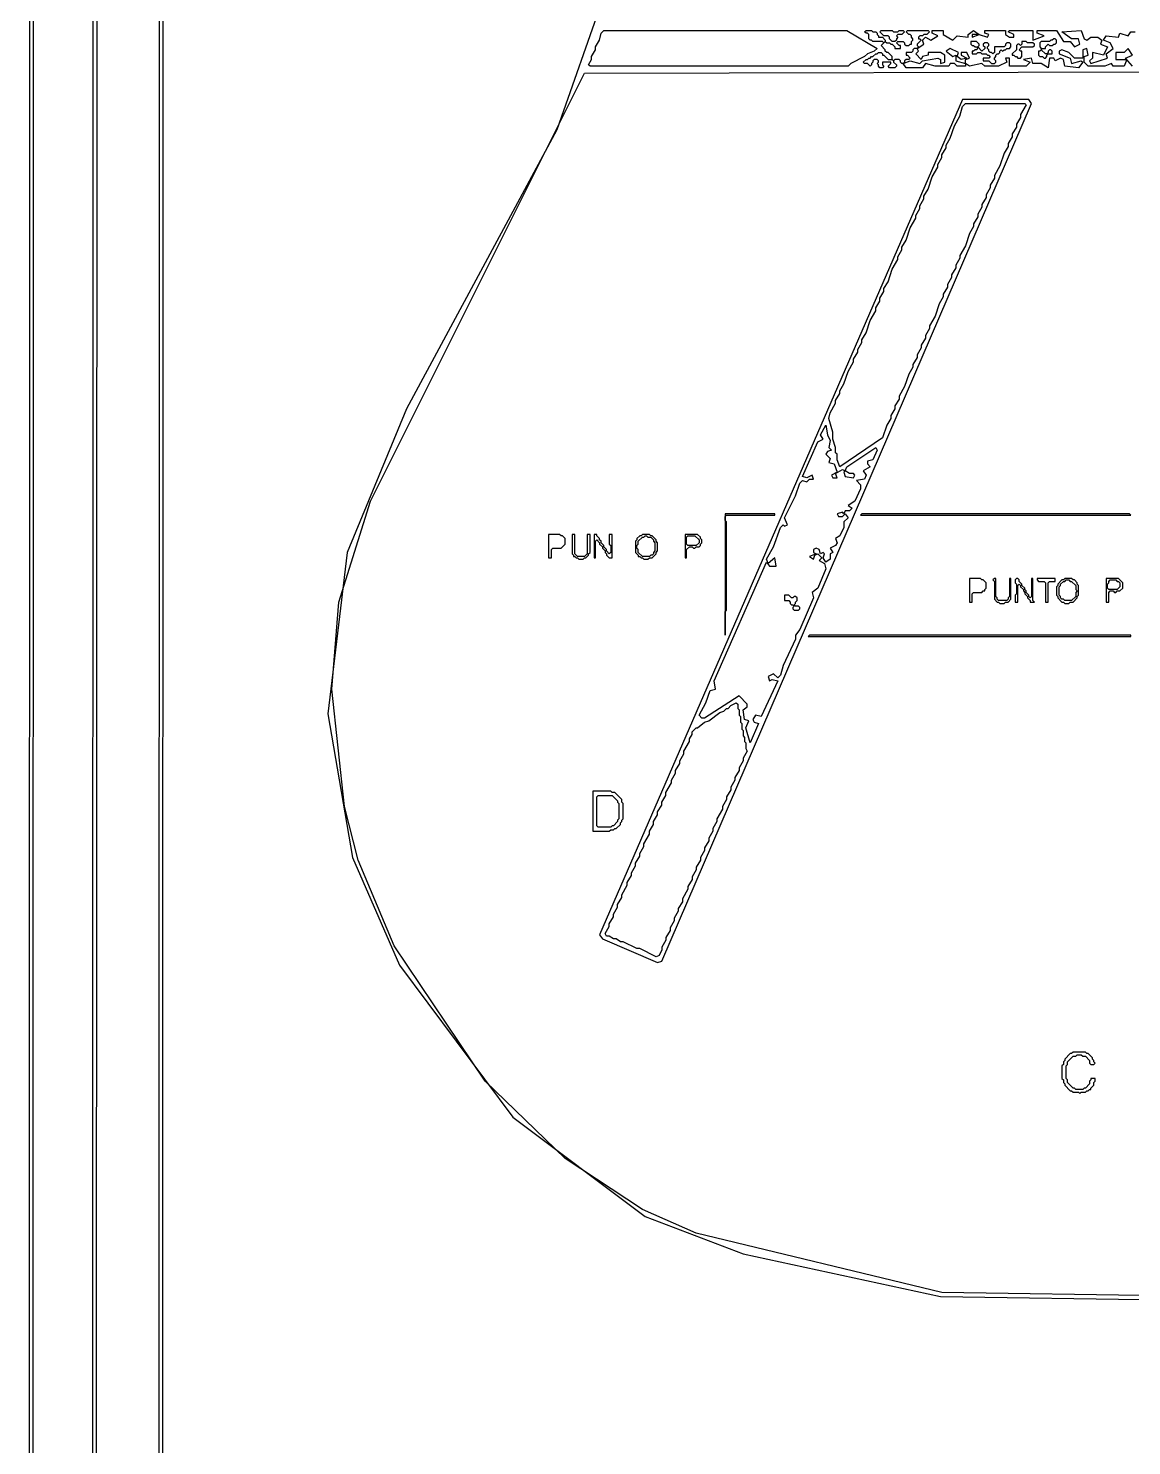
# Model space of a CAD drawing. Extents: x 17 to 323, y -435 to -5.
# Drawn here: x 16.9 to 96.9, y -213.8 to -111.2 of the extents above; entities that cross this region are included whole.
import ezdxf

# ---------------------------------------------------------------- set-up
doc = ezdxf.new("R2010")
doc.units = 0

msp = doc.modelspace()

# ---------------------------------------------------------------- linework, layer by layer
at = {"layer": 'CONTOURS'}
for p, q in [((17, -4.7), (16.9, -434.9)), ((17.2, -434.5), (17.3, -5)), ((21.6, -9.4), (21.5, -430.1)), ((21.8, -429.8), (21.9, -9.7)), ((26.4, -14.2), (26.3, -425.4)), ((26.6, -425), (26.7, -14.5)), ((60.3, -103.9), (55.2, -118.5)), ((58.3, -112), (58.4, -111.5)), ((58.4, -111.5), (58.6, -111.3)), ((58.6, -111.3), (76.2, -111.3)), ((76.2, -111.3), (78.4, -112.6)), ((77.5, -111.4), (77.6, -111.3)), ((77.6, -111.5), (77.5, -111.4)), ((77.6, -111.3), (78, -111.3)), ((77.7, -111.5), (77.6, -111.5)), ((77.8, -111.6), (77.7, -111.5)), ((77.8, -111.9), (77.8, -111.6)), ((78, -111.3), (78.1, -111.4)), ((78.1, -111.4), (78.3, -111.4)), ((78.3, -111.4), (78.4, -111.5)), ((78.4, -111.5), (78.4, -111.6)), ((78.4, -111.6), (78.5, -111.7)), ((78.5, -111.7), (78.5, -111.8)), ((78.5, -111.8), (78.8, -111.8)), ((78.6, -111.4), (78.7, -111.3)), ((78.9, -111.7), (78.6, -111.4)), ((78.7, -111.3), (79.5, -111.3)), ((78.8, -111.8), (79, -112)), ((79.2, -111.7), (78.9, -111.7)), ((79.3, -111.8), (79.2, -111.7)), ((79.3, -111.9), (79.3, -111.8)), ((79.5, -111.3), (79.6, -111.4)), ((79.6, -111.4), (79.9, -111.4)), ((79.9, -111.6), (79.8, -111.7)), ((79.8, -111.7), (79.9, -111.8)), ((79.9, -111.8), (79.8, -111.9)), ((79.9, -111.4), (80, -111.3)), ((80.2, -111.6), (79.9, -111.6)), ((80, -111.3), (80.3, -111.3)), ((80.4, -111.4), (80.2, -111.6)), ((80.3, -111.3), (80.4, -111.4)), ((80.5, -111.4), (80.6, -111.3)), ((80.7, -111.6), (80.5, -111.4)), ((80.6, -111.3), (82.1, -111.3)), ((80.8, -111.6), (80.7, -111.6)), ((80.9, -111.7), (80.8, -111.6)), ((80.9, -111.8), (80.9, -111.7)), ((81, -111.9), (80.9, -111.8)), ((81.5, -111.7), (81.4, -111.8)), ((81.4, -111.8), (81.4, -111.9)), ((81.7, -111.7), (81.5, -111.7)), ((81.8, -111.6), (81.7, -111.7)), ((81.7, -112), (81.9, -111.8)), ((82, -111.6), (81.8, -111.6)), ((81.9, -111.8), (82.3, -112)), ((82.2, -111.4), (82, -111.6)), ((82.1, -111.3), (82.2, -111.4)), ((82.3, -112), (82.8, -111.7)), ((82.4, -111.5), (82.4, -111.3)), ((82.4, -111.3), (83.2, -111.3)), ((82.8, -111.7), (82.4, -111.5)), ((83.2, -111.3), (83.2, -111.6)), ((83.2, -111.6), (83.9, -112)), ((83.9, -112), (84.2, -111.7)), ((84.2, -111.7), (85, -111.8)), ((85, -111.6), (85.4, -111.3)), ((85, -111.8), (85, -111.6)), ((85.8, -111.6), (85.3, -111.6)), ((85.3, -111.6), (85.3, -111.8)), ((85.3, -111.8), (85.8, -111.6)), ((85.4, -111.3), (85.8, -111.6)), ((85.8, -111.6), (86.4, -111.8)), ((86.2, -111.5), (86.2, -111.3)), ((86.2, -111.3), (87.7, -111.3)), ((86.5, -111.6), (86.2, -111.5)), ((86.4, -111.8), (86.5, -111.6)), ((87.7, -111.3), (87.7, -111.6)), ((87.7, -111.6), (88, -111.8)), ((87.9, -111.4), (88, -111.3)), ((88.3, -111.6), (87.9, -111.4)), ((88, -111.3), (89.7, -111.3)), ((88, -111.8), (88.3, -111.8)), ((88.3, -111.8), (88.3, -111.6)), ((89.7, -111.3), (89.7, -112)), ((89.7, -112), (90.5, -111.7)), ((90, -111.5), (90, -111.3)), ((90, -111.3), (91.4, -111.3)), ((90.5, -111.7), (90, -111.5)), ((91.4, -111.3), (91.9, -112.1)), ((91.8, -111.4), (93.2, -111.3)), ((92.5, -111.9), (91.8, -111.4)), ((93.2, -111.3), (93.4, -111.9)), ((93.6, -112), (93.9, -111.8)), ((93.9, -111.8), (94.4, -111.8)), ((94.4, -111.8), (94.7, -112)), ((94.8, -112), (95, -111.7)), ((95, -111.7), (95.9, -111.8)), ((95.9, -111.8), (96, -111.5)), ((96, -111.5), (96.6, -111.7)), ((96.6, -111.7), (96.8, -111.4)), ((96.8, -111.4), (97.1, -111.4)), ((57.7, -113.2), (58, -112.7)), ((58, -112.5), (58.3, -112)), ((58, -112.7), (58, -112.5)), ((78.2, -112.8), (77.7, -113)), ((77.9, -112), (77.8, -111.9)), ((78, -112), (77.9, -112)), ((78.1, -112.1), (78, -112)), ((78.8, -112.1), (78.1, -112.1)), ((78.4, -112.6), (78.2, -112.8)), ((78.4, -113), (78.5, -112.9)), ((78.5, -112.9), (78.7, -112.9)), ((78.7, -112.4), (79, -112.1)), ((79, -112.7), (78.7, -112.4)), ((78.7, -112.9), (78.8, -113)), ((78.9, -112.2), (78.8, -112.1)), ((79, -112.1), (78.9, -112.2)), ((79, -112), (79, -112.1)), ((79, -112.1), (79.1, -112.2)), ((79, -112.8), (79, -112.7)), ((79.1, -112.9), (79, -112.8)), ((79.1, -112.2), (79.3, -112.2)), ((79.2, -112.9), (79.1, -112.9)), ((79.5, -113.2), (79.2, -112.9)), ((79.5, -112.1), (79.3, -111.9)), ((79.3, -112.2), (79.4, -112.3)), ((79.4, -112.3), (79.5, -112.3)), ((79.7, -112.1), (79.5, -112.1)), ((79.5, -112.3), (79.7, -112.5)), ((79.8, -112), (79.7, -112.1)), ((79.7, -112.5), (79.7, -112.6)), ((79.7, -112.6), (80.1, -112.6)), ((79.8, -111.9), (79.8, -112)), ((79.8, -112.2), (79.9, -112.1)), ((80, -112.4), (79.8, -112.2)), ((79.9, -112.1), (80.3, -112.1)), ((80.1, -112.4), (80, -112.4)), ((80.1, -112.6), (80.1, -112.4)), ((80.3, -112.1), (80.4, -112.2)), ((80.4, -112.2), (80.4, -112.3)), ((80.4, -112.3), (80.5, -112.4)), ((80.5, -112.4), (80.7, -112.4)), ((80.9, -112.9), (80.5, -112.9)), ((80.5, -112.9), (80.5, -113.1)), ((80.7, -112.4), (80.8, -112.3)), ((80.8, -112.3), (80.9, -112.3)), ((80.9, -112.1), (81, -112)), ((80.9, -112.3), (80.9, -112.1)), ((81, -112.8), (80.9, -112.9)), ((81, -112), (81, -111.9)), ((81.1, -112.6), (81, -112.7)), ((81, -112.7), (81, -112.8)), ((81.3, -112.6), (81.1, -112.6)), ((81.2, -113), (81.4, -112.8)), ((81.6, -112), (81.3, -112.3)), ((81.3, -112.6), (81.8, -112.3)), ((81.3, -112.3), (81.3, -112.4)), ((81.3, -112.4), (81.4, -112.5)), ((81.4, -112.5), (81.3, -112.6)), ((81.4, -112.8), (81.3, -112.6)), ((81.4, -111.9), (81.5, -111.9)), ((81.5, -111.9), (81.6, -112)), ((81.8, -112.3), (81.7, -112)), ((83, -112.9), (82.1, -112.9)), ((82.1, -112.9), (82.1, -113.1)), ((83.3, -113.1), (83, -112.9)), ((83.7, -112.6), (83.4, -112.8)), ((83.4, -112.8), (83.9, -113.2)), ((84.3, -112.9), (83.7, -112.6)), ((84.2, -113.2), (84.3, -112.9)), ((84.9, -112.9), (84.5, -112.9)), ((84.5, -112.9), (84.5, -113.1)), ((85.1, -113.3), (84.9, -112.9)), ((85.2, -112.1), (85.2, -112.3)), ((85.6, -112.1), (85.2, -112.1)), ((85.2, -112.3), (85.3, -112.4)), ((85.3, -112.4), (85.4, -112.4)), ((85.4, -112.8), (85.3, -112.8)), ((85.3, -112.8), (85.3, -113)), ((85.4, -112.4), (85.5, -112.5)), ((85.5, -112.7), (85.4, -112.8)), ((85.5, -112.5), (85.6, -112.5)), ((85.6, -112.7), (85.5, -112.7)), ((85.8, -112.3), (85.6, -112.1)), ((85.6, -112.5), (85.7, -112.6)), ((85.7, -112.6), (85.6, -112.7)), ((85.6, -113), (85.7, -112.9)), ((85.7, -112.5), (85.8, -112.4)), ((86, -112.8), (85.7, -112.5)), ((85.7, -112.9), (85.9, -112.9)), ((85.8, -112.4), (85.8, -112.3)), ((85.9, -112.9), (86, -113)), ((86.2, -112.6), (86, -112.8)), ((86.2, -112.2), (86.1, -112.3)), ((86.1, -112.3), (86.1, -112.4)), ((86.1, -112.4), (86.2, -112.5)), ((86.4, -112.2), (86.2, -112.2)), ((86.2, -112.5), (86.2, -112.6)), ((86.5, -112.3), (86.4, -112.2)), ((86.4, -112.5), (86.5, -112.4)), ((86.4, -112.6), (86.4, -112.5)), ((86.5, -112.7), (86.4, -112.6)), ((86.5, -112.4), (86.5, -112.3)), ((86.5, -112.8), (86.5, -112.7)), ((86.6, -112.9), (86.5, -112.8)), ((86.7, -112.9), (86.6, -112.9)), ((86.8, -113), (86.7, -112.9)), ((86.9, -112.9), (86.8, -113)), ((87.6, -112.5), (86.9, -112.5)), ((86.9, -112.5), (86.9, -112.9)), ((87.2, -113), (87.3, -112.9)), ((87.3, -112.8), (87.4, -112.7)), ((87.3, -112.9), (87.3, -112.8)), ((87.4, -112.7), (87.5, -112.8)), ((87.5, -112.8), (87.6, -112.7)), ((87.7, -112.4), (87.6, -112.5)), ((87.6, -112.7), (87.7, -112.7)), ((87.8, -112.2), (87.7, -112.3)), ((87.7, -112.3), (87.7, -112.4)), ((87.7, -112.7), (87.8, -112.6)), ((88, -112.2), (87.8, -112.2)), ((87.8, -112.6), (88, -112.6)), ((88.1, -112.3), (88, -112.2)), ((88, -112.6), (88.1, -112.5)), ((88.1, -112.5), (88.1, -112.3)), ((88.5, -112.7), (88.2, -113)), ((88.6, -112.3), (88.5, -112.4)), ((88.5, -112.4), (88.5, -112.7)), ((88.7, -112.3), (88.6, -112.3)), ((88.8, -112.4), (88.7, -112.3)), ((88.7, -112.7), (88.9, -112.5)), ((88.8, -112.8), (88.7, -112.7)), ((88.9, -112.3), (88.8, -112.4)), ((88.9, -112.8), (88.8, -112.8)), ((89.2, -112.1), (88.9, -112.1)), ((88.9, -112.1), (88.9, -112.3)), ((88.9, -112.5), (89.7, -112.5)), ((88.9, -113.2), (88.9, -112.8)), ((89.3, -112.2), (89.2, -112.1)), ((89.7, -112.2), (89.3, -112.2)), ((89.8, -112.3), (89.7, -112.2)), ((89.7, -112.5), (89.8, -112.4)), ((89.8, -112.4), (89.8, -112.3)), ((90.2, -112.8), (90.1, -112.8)), ((90.1, -112.8), (90.1, -113.1)), ((90.3, -112.1), (90.2, -112.2)), ((90.2, -112.2), (90.2, -112.5)), ((90.2, -112.5), (90.3, -112.6)), ((90.3, -112.7), (90.2, -112.8)), ((90.9, -112.1), (90.3, -112.1)), ((90.3, -112.6), (90.3, -112.7)), ((90.3, -112.7), (90.4, -112.6)), ((90.6, -113), (90.3, -112.7)), ((90.4, -112.6), (90.6, -112.6)), ((90.6, -112.5), (90.8, -112.3)), ((90.6, -112.6), (90.6, -112.5)), ((90.8, -112.9), (90.7, -113)), ((90.8, -112.3), (90.9, -112.4)), ((90.9, -112.7), (90.8, -112.8)), ((90.8, -112.8), (90.8, -112.9)), ((91, -112), (90.9, -112.1)), ((90.9, -112.4), (91.1, -112.4)), ((91, -112.7), (90.9, -112.7)), ((91.1, -112), (91, -112)), ((91.1, -112.8), (91, -112.7)), ((91.2, -111.9), (91.1, -112)), ((91.1, -112.4), (91.2, -112.3)), ((91.1, -113), (91.1, -112.8)), ((91.3, -111.9), (91.2, -111.9)), ((91.2, -112.3), (91.3, -112.3)), ((91.4, -112), (91.3, -111.9)), ((91.3, -112.3), (91.4, -112.2)), ((91.4, -112.2), (91.4, -112)), ((91.8, -112.7), (91.6, -112.8)), ((91.6, -112.8), (91.6, -113)), ((92.3, -112.9), (91.8, -112.7)), ((91.9, -112.1), (92.4, -112.1)), ((92.7, -113.3), (92.3, -112.9)), ((92.4, -112.1), (92.7, -112.5)), ((93, -111.9), (92.5, -111.9)), ((92.7, -112.5), (93.1, -112.3)), ((93.1, -112.3), (93, -111.9)), ((93.6, -112.6), (93.3, -112.7)), ((93.3, -112.7), (93.3, -113.3)), ((93.4, -111.9), (93.6, -112)), ((93.7, -113.1), (93.6, -112.6)), ((94.8, -113.1), (94, -112.9)), ((94, -112.9), (94, -113.3)), ((94.7, -112), (94.6, -112.3)), ((94.6, -112.3), (95.1, -112.5)), ((95.3, -112.2), (94.8, -112)), ((95.1, -112.5), (94.8, -113.1)), ((95, -113), (95.5, -112.6)), ((95.5, -112.6), (95.3, -112.2)), ((96.3, -112.9), (95.7, -112.9)), ((95.7, -112.9), (95.7, -113.4)), ((96.6, -112.6), (96.3, -112.9)), ((96.9, -113.1), (96.6, -112.6)), ((57.5, -113.8), (57.7, -113.4)), ((57.6, -113.9), (57.5, -113.8)), ((76.3, -113.9), (57.6, -113.9)), ((57.7, -113.4), (57.7, -113.2)), ((76.5, -113.7), (76.3, -113.9)), ((77.5, -113.2), (76.5, -113.7)), ((77.4, -113.6), (77.6, -113.4)), ((77.5, -113.7), (77.4, -113.6)), ((77.7, -113), (77.5, -113.2)), ((77.7, -113.7), (77.5, -113.7)), ((77.6, -113.4), (77.7, -113.4)), ((77.7, -113.4), (77.8, -113.3)), ((77.9, -113.9), (77.7, -113.7)), ((77.8, -113.3), (77.9, -113.3)), ((77.9, -113.3), (78, -113.2)), ((78, -113.8), (77.9, -113.9)), ((78, -113.2), (78.1, -113.2)), ((78.1, -113.6), (78, -113.7)), ((78, -113.7), (78, -113.8)), ((78.1, -113.2), (78.3, -113)), ((78.2, -113.4), (78.1, -113.5)), ((78.1, -113.5), (78.1, -113.6)), ((78.4, -113.4), (78.2, -113.4)), ((78.3, -113), (78.4, -113)), ((78.5, -113.5), (78.4, -113.4)), ((78.4, -113.7), (78.5, -113.6)), ((78.5, -113.8), (78.4, -113.7)), ((78.5, -113.6), (78.5, -113.5)), ((78.5, -113.9), (78.5, -113.8)), ((78.6, -114), (78.5, -113.9)), ((78.8, -113), (78.8, -113.1)), ((78.8, -113.1), (78.9, -113.1)), ((79.4, -113.6), (78.8, -113.6)), ((78.8, -113.6), (78.8, -113.8)), ((78.8, -113.8), (78.9, -113.9)), ((78.9, -113.9), (78.8, -114)), ((78.9, -113.1), (79.2, -113.4)), ((79.2, -113.4), (79.5, -113.4)), ((79.2, -113.9), (79.4, -113.7)), ((79.3, -114), (79.2, -113.9)), ((79.4, -113.7), (79.4, -113.6)), ((79.5, -113.4), (79.5, -113.2)), ((79.5, -113.4), (79.6, -113.5)), ((79.6, -113.5), (79.5, -113.4)), ((79.7, -113.4), (79.6, -113.5)), ((79.6, -113.5), (79.6, -113.6)), ((79.6, -113.6), (79.8, -113.8)), ((80, -113.4), (79.7, -113.4)), ((79.8, -113.9), (79.7, -114)), ((79.8, -113.8), (79.8, -113.9)), ((80.1, -113.5), (80, -113.4)), ((80.1, -113.6), (80.1, -113.5)), ((80.2, -113.7), (80.1, -113.6)), ((80.3, -113.7), (80.2, -113.7)), ((80.3, -113.7), (80.8, -113.5)), ((80.4, -113.6), (80.3, -113.7)), ((80.5, -114), (80.3, -113.7)), ((80.5, -113.4), (80.4, -113.5)), ((80.4, -113.5), (80.4, -113.6)), ((80.5, -113.1), (80.6, -113.1)), ((80.7, -113.4), (80.5, -113.4)), ((80.6, -113.1), (80.8, -113.3)), ((80.8, -113.3), (80.7, -113.4)), ((80.8, -113.5), (81.5, -113.7)), ((81.6, -113.4), (81.2, -113)), ((81.5, -113.7), (81.7, -113.5)), ((81.7, -113.2), (81.6, -113.4)), ((82.1, -113.1), (81.7, -113.2)), ((81.7, -113.5), (82.8, -113.3)), ((81.9, -113.7), (81.7, -114)), ((82.6, -113.9), (81.9, -113.7)), ((83.6, -113.9), (82.6, -113.9)), ((82.8, -113.3), (83, -113.4)), ((83, -113.4), (83, -113.7)), ((83, -113.7), (83.3, -113.6)), ((83.3, -113.6), (83.3, -113.1)), ((83.7, -113.7), (83.6, -113.9)), ((84, -113.7), (83.7, -113.7)), ((83.9, -113.2), (84.1, -113.1)), ((84.2, -113.9), (84, -113.7)), ((84.1, -113.1), (84.1, -113.5)), ((84.1, -113.5), (84.8, -113.7)), ((84.5, -113.4), (84.2, -113.2)), ((84.8, -113.9), (84.2, -113.9)), ((84.5, -113.1), (84.9, -113.3)), ((84.9, -113.3), (84.5, -113.4)), ((84.8, -113.4), (85.1, -113.3)), ((84.8, -113.7), (84.8, -113.4)), ((85.1, -113.9), (84.8, -113.7)), ((84.8, -113.7), (84.8, -113.9)), ((86, -113.7), (85.1, -113.9)), ((85.3, -113), (85.6, -113)), ((86, -113), (86.3, -113)), ((86.2, -113.9), (86, -113.7)), ((86.5, -113.3), (86.1, -113.3)), ((86.1, -113.3), (86.1, -113.5)), ((86.1, -113.5), (86.5, -113.5)), ((87.2, -113.9), (86.2, -113.9)), ((86.3, -113), (86.4, -113.1)), ((86.4, -113.1), (86.5, -113.1)), ((86.5, -113.1), (86.6, -113.2)), ((86.6, -113.2), (86.5, -113.3)), ((86.5, -113.5), (86.7, -113.7)), ((86.7, -113.7), (86.9, -113.7)), ((86.9, -113.3), (87, -113.2)), ((86.9, -113.4), (86.9, -113.3)), ((87, -113.5), (86.9, -113.4)), ((86.9, -113.7), (87, -113.6)), ((87, -113.1), (87.1, -113)), ((87, -113.2), (87, -113.1)), ((87, -113.6), (87, -113.5)), ((87.1, -113), (87.2, -113)), ((87.8, -113.6), (87.2, -113.9)), ((88, -113.3), (87.7, -113.3)), ((87.7, -113.3), (87.8, -113.6)), ((88, -113.9), (88, -113.3)), ((89.2, -113.9), (88, -113.9)), ((88.2, -113), (88.2, -113.1)), ((88.2, -113.1), (88.3, -113.1)), ((88.3, -113.1), (88.4, -113.2)), ((88.4, -113.2), (88.5, -113.2)), ((88.5, -113.2), (88.6, -113.3)), ((88.6, -113.3), (88.8, -113.3)), ((88.8, -113.3), (88.9, -113.2)), ((89.6, -113.3), (89, -113.4)), ((89, -113.4), (89.5, -113.6)), ((89.5, -113.6), (89.2, -113.9)), ((89.7, -113.7), (89.6, -113.3)), ((90.3, -113.7), (89.7, -113.7)), ((90.1, -113.1), (90.2, -113.2)), ((90.2, -113.2), (90.4, -113.2)), ((90.8, -114), (90.3, -113.7)), ((90.4, -113.2), (90.5, -113.3)), ((90.5, -113.3), (90.6, -113.3)), ((90.7, -113), (90.6, -113)), ((90.6, -113.3), (90.7, -113.2)), ((90.7, -113.1), (90.8, -113)), ((90.7, -113.2), (90.7, -113.1)), ((90.8, -113), (91.1, -113)), ((90.9, -113.3), (90.8, -114)), ((91.2, -113.3), (90.9, -113.3)), ((91.3, -113.5), (91.2, -113.3)), ((91.7, -113.3), (91.3, -113.5)), ((91.6, -113), (92.4, -113.3)), ((91.9, -113.4), (91.7, -113.3)), ((92, -113.9), (91.9, -113.4)), ((93, -114), (92, -113.9)), ((92.4, -113.3), (92.5, -113.7)), ((92.5, -113.7), (93.2, -113.5)), ((93.3, -113.3), (92.7, -113.3)), ((93.3, -113.6), (93, -114)), ((93.2, -113.5), (93.3, -113.6)), ((93.4, -113.2), (93.7, -113.1)), ((93.4, -113.6), (93.4, -113.2)), ((93.7, -113.9), (93.4, -113.6)), ((94.9, -113.9), (93.7, -113.9)), ((94, -113.3), (93.8, -113.5)), ((93.8, -113.5), (93.9, -113.7)), ((93.9, -113.7), (95.1, -113.3)), ((95.4, -113.7), (94.9, -113.9)), ((95.1, -113.3), (95, -113)), ((95.5, -113.9), (95.4, -113.7)), ((96.3, -113.9), (95.5, -113.9)), ((95.7, -113.4), (96.5, -113.4)), ((96.5, -113.4), (96.3, -113.9)), ((96.4, -113.3), (96.9, -113.1)), ((96.9, -113.9), (96.4, -113.3)), ((41.7, -145.4), (57.2, -114.4)), ((57.2, -114.4), (139.6, -114.2)), ((78.8, -114), (78.6, -114)), ((79.7, -114), (79.3, -114)), ((81.7, -114), (80.5, -114)), ((84.6, -116.3), (58.3, -176.8)), ((62.8, -178.7), (89.6, -116.6)), ((84.4, -117.5), (84.6, -116.8)), ((89.4, -116.3), (84.6, -116.3)), ((84.6, -116.8), (84.8, -116.6)), ((84.8, -116.6), (89.1, -116.6)), ((89.2, -116.7), (88.8, -117.4)), ((89.1, -116.6), (89.2, -116.7)), ((89.6, -116.6), (89.4, -116.3)), ((84, -118.2), (84.4, -117.5)), ((88.8, -117.6), (88.5, -118.1)), ((88.8, -117.4), (88.8, -117.6)), ((55.2, -118.5), (44.3, -138.7)), ((83.7, -119.1), (84, -118.2)), ((88.2, -119), (87.9, -119.5)), ((88.5, -118.3), (88.2, -118.8)), ((88.2, -118.8), (88.2, -119)), ((88.5, -118.1), (88.5, -118.3)), ((83.1, -120.3), (83.4, -119.8)), ((83.4, -119.6), (83.7, -119.1)), ((83.4, -119.8), (83.4, -119.6)), ((87.9, -119.7), (87.6, -120.2)), ((87.9, -119.5), (87.9, -119.7)), ((82.8, -121), (83.1, -120.5)), ((82.8, -121.2), (82.8, -121)), ((83.1, -120.5), (83.1, -120.3)), ((87.3, -121.1), (86.9, -121.8)), ((87.6, -120.2), (87.3, -121.1)), ((82.1, -122.8), (82.4, -121.9)), ((82.4, -121.9), (82.8, -121.2)), ((86.9, -122), (86.6, -122.5)), ((86.9, -121.8), (86.9, -122)), ((81.8, -123.3), (82.1, -122.8)), ((86.6, -122.7), (86.3, -123.2)), ((86.6, -122.5), (86.6, -122.7)), ((81.2, -124.7), (81.5, -124.2)), ((81.5, -124), (81.8, -123.5)), ((81.5, -124.2), (81.5, -124)), ((81.8, -123.5), (81.8, -123.3)), ((86, -124.1), (85.7, -124.6)), ((86.3, -123.4), (86, -123.9)), ((86, -123.9), (86, -124.1)), ((86.3, -123.2), (86.3, -123.4)), ((80.8, -125.6), (81.2, -124.9)), ((81.2, -124.9), (81.2, -124.7)), ((85.7, -124.8), (85.4, -125.3)), ((85.7, -124.6), (85.7, -124.8)), ((80.5, -126.5), (80.8, -125.6)), ((85.1, -126), (84.8, -126.9)), ((85.4, -125.5), (85.1, -126)), ((85.4, -125.3), (85.4, -125.5)), ((79.9, -127.7), (80.2, -127.2)), ((80.2, -127), (80.5, -126.5)), ((80.2, -127.2), (80.2, -127)), ((84.8, -126.9), (84.4, -127.6)), ((79.5, -128.6), (79.9, -127.9)), ((79.9, -127.9), (79.9, -127.7)), ((84.4, -127.8), (84.1, -128.3)), ((84.1, -128.3), (84.1, -128.5)), ((84.4, -127.6), (84.4, -127.8)), ((79.2, -129.5), (79.5, -128.6)), ((83.8, -129.2), (83.5, -129.7)), ((84.1, -128.5), (83.8, -129)), ((83.8, -129), (83.8, -129.2)), ((78.6, -130.7), (78.9, -130.2)), ((78.9, -130), (79.2, -129.5)), ((78.9, -130.2), (78.9, -130)), ((83.5, -129.9), (83.2, -130.4)), ((83.5, -129.7), (83.5, -129.9)), ((78.3, -131.4), (78.6, -130.9)), ((78.6, -130.9), (78.6, -130.7)), ((82.9, -131.1), (82.6, -132)), ((83.2, -130.6), (82.9, -131.1)), ((83.2, -130.4), (83.2, -130.6)), ((77.6, -133.2), (77.9, -132.3)), ((77.9, -132.3), (78.3, -131.6)), ((78.3, -131.6), (78.3, -131.4)), ((82.6, -132), (82.2, -132.7)), ((77.3, -133.7), (77.6, -133.2)), ((82.2, -132.9), (81.9, -133.4)), ((81.9, -133.4), (81.9, -133.6)), ((82.2, -132.7), (82.2, -132.9)), ((77, -134.4), (77.3, -133.9)), ((77, -134.6), (77, -134.4)), ((77.3, -133.9), (77.3, -133.7)), ((81.6, -134.3), (81.3, -134.8)), ((81.9, -133.6), (81.6, -134.1)), ((81.6, -134.1), (81.6, -134.3)), ((76.3, -136), (76.7, -135.3)), ((76.7, -135.1), (77, -134.6)), ((76.7, -135.3), (76.7, -135.1)), ((81.3, -135), (81, -135.5)), ((81.3, -134.8), (81.3, -135)), ((76, -136.9), (76.3, -136)), ((80.7, -136.2), (80.4, -137.1)), ((81, -135.7), (80.7, -136.2)), ((81, -135.5), (81, -135.7)), ((75.7, -137.4), (76, -136.9)), ((75.7, -137.6), (75.7, -137.4)), ((80.4, -137.1), (80, -137.8)), ((75, -139), (75.4, -138.3)), ((75.4, -138.1), (75.7, -137.6)), ((75.4, -138.3), (75.4, -138.1)), ((80, -138), (79.7, -138.5)), ((79.7, -138.5), (79.7, -138.7)), ((80, -137.8), (80, -138)), ((44.3, -138.7), (40, -149.1)), ((74.9, -139.4), (75, -139)), ((75.2, -140.4), (74.9, -139.4)), ((79.4, -139.4), (79.1, -139.9)), ((79.7, -138.7), (79.4, -139.2)), ((79.4, -139.2), (79.4, -139.4)), ((74.3, -140.6), (74.7, -139.9)), ((74.5, -140.9), (74.3, -140.6)), ((74.7, -139.9), (74.8, -140.6)), ((74.8, -140.6), (75, -141)), ((75.2, -140.9), (75.2, -140.4)), ((79.1, -139.9), (78.8, -140.8)), ((73, -143.6), (74.1, -141.1)), ((74.1, -141.1), (74.5, -140.9)), ((75, -141), (74.9, -141.5)), ((74.9, -141.5), (75.1, -141.7)), ((75.4, -141.5), (75.2, -140.9)), ((75.4, -141.9), (75.4, -141.5)), ((78.8, -140.8), (75.7, -142.9)), ((76.2, -142.9), (78.3, -141.5)), ((78.3, -141.5), (78.4, -141.7)), ((74.8, -141.8), (74.7, -142)), ((74.7, -142), (75, -142.3)), ((75.1, -141.7), (74.8, -141.8)), ((75, -142.3), (74.9, -142.6)), ((74.9, -142.6), (75.3, -142.7)), ((75.5, -142), (75.4, -141.9)), ((75.5, -142.4), (75.5, -142)), ((75.7, -142.9), (75.5, -142.4)), ((78.1, -142.4), (77.7, -142.5)), ((77.7, -142.5), (77.7, -142.7)), ((78.4, -141.7), (78.1, -142.4)), ((73.3, -143.7), (73, -143.6)), ((73.7, -143.5), (73.3, -143.7)), ((73.8, -143.8), (73.7, -143.5)), ((75.5, -143.3), (75.1, -143.5)), ((75.1, -143.5), (75.2, -143.7)), ((75.2, -143.7), (75.5, -143.7)), ((75.3, -142.7), (75.5, -143.3)), ((75.4, -143.4), (75.9, -143.1)), ((75.5, -143.7), (75.4, -143.4)), ((75.9, -143.1), (76.1, -143.2)), ((76.1, -143.2), (76, -143.3)), ((76, -143.3), (76.1, -143.6)), ((76.1, -143.2), (76.2, -142.9)), ((76.4, -143.4), (76.1, -143.2)), ((76.1, -143.6), (76.7, -143.7)), ((76.7, -143.4), (76.4, -143.4)), ((76.8, -143.5), (76.7, -143.4)), ((76.7, -143.7), (76.8, -143.5)), ((77.9, -142.9), (77.4, -143.2)), ((77.4, -143.2), (77.6, -143.5)), ((77.6, -143.5), (77.5, -143.8)), ((77.7, -142.7), (77.9, -142.9)), ((72.5, -145), (72.8, -144.1)), ((72.8, -144.1), (73, -143.9)), ((73, -143.9), (73.3, -144)), ((73.3, -144), (73.5, -143.8)), ((73.5, -143.8), (73.8, -143.8)), ((77.2, -144.5), (76.8, -145.4)), ((77.5, -143.8), (76.9, -143.9)), ((76.9, -143.9), (77.2, -144.2)), ((77.2, -144.2), (77.2, -144.5)), ((39.4, -152.7), (41.7, -145.4)), ((71.7, -146.6), (72.5, -145)), ((76.8, -145.4), (76.3, -145.7)), ((76.3, -145.7), (76.6, -145.9)), ((71, -146.3), (67.4, -146.3)), ((67.4, -146.3), (67.4, -155.1)), ((67.4, -146.5), (67.5, -146.4)), ((67.4, -146.8), (67.4, -146.5)), ((67.5, -146.4), (71, -146.4)), ((71, -146.4), (71, -146.3)), ((71.9, -147.1), (71.7, -146.6)), ((75.9, -146.2), (75.5, -146.3)), ((75.5, -146.3), (75.6, -146.5)), ((75.6, -146.5), (75.9, -146.5)), ((76, -146.3), (75.9, -146.2)), ((75.9, -146.5), (76.1, -146.3)), ((76.1, -146.1), (76, -146.3)), ((76.3, -146.6), (76, -146.9)), ((76.4, -146.1), (76.1, -146.1)), ((76.1, -146.3), (76.3, -146.6)), ((76.6, -145.9), (76.4, -146.1)), ((77.3, -146.3), (77.2, -146.4)), ((77.2, -146.4), (96.8, -146.4)), ((96.7, -146.3), (77.3, -146.3)), ((96.8, -146.4), (96.7, -146.3)), ((55.4, -147.8), (54.6, -147.8)), ((54.6, -147.8), (54.6, -149.5)), ((55.5, -147.9), (55.4, -147.8)), ((56.3, -147.8), (56.3, -149.2)), ((56.5, -147.8), (56.3, -147.8)), ((56.5, -149.2), (56.5, -147.8)), ((57.6, -147.8), (57.4, -147.8)), ((57.4, -147.8), (57.4, -149.2)), ((57.6, -149.1), (57.6, -147.8)), ((57.9, -147.8), (57.9, -149.5)), ((58.1, -147.8), (57.9, -147.8)), ((58.1, -147.9), (58.1, -147.8)), ((59.2, -147.8), (59, -147.8)), ((59, -147.8), (59, -148.5)), ((59.2, -149.5), (59.2, -147.8)), ((61.4, -147.8), (61.3, -147.9)), ((61.9, -147.8), (61.4, -147.8)), ((62, -147.9), (61.9, -147.8)), ((65.4, -147.8), (64.5, -147.8)), ((64.5, -147.8), (64.5, -149.5)), ((65.6, -148), (65.4, -147.8)), ((67.5, -146.9), (67.4, -146.8)), ((67.5, -153.3), (67.5, -146.9)), ((70.9, -148.7), (71.4, -147.3)), ((71.4, -147.3), (71.6, -147.1)), ((71.6, -147.1), (71.7, -147.2)), ((71.7, -147.2), (71.9, -147.1)), ((76, -147.3), (75.7, -147.9)), ((76, -146.9), (76, -147.3)), ((54.8, -148.9), (54.9, -148.8)), ((54.9, -148.8), (55.5, -148.8)), ((55.6, -147.9), (55.5, -147.9)), ((55.5, -148.8), (55.8, -148.5)), ((55.8, -148.1), (55.6, -147.9)), ((55.8, -148.5), (55.8, -148.1)), ((58, -148.3), (58.1, -148.2)), ((58, -149.5), (58, -148.3)), ((58.3, -148.1), (58.1, -147.9)), ((58.1, -148.2), (58.3, -148.4)), ((58.3, -148.2), (58.3, -148.1)), ((58.4, -148.3), (58.3, -148.2)), ((58.3, -148.4), (58.3, -148.5)), ((58.3, -148.5), (58.5, -148.7)), ((58.4, -148.4), (58.4, -148.3)), ((58.6, -148.6), (58.4, -148.4)), ((58.5, -148.7), (58.5, -148.8)), ((58.5, -148.8), (58.7, -149)), ((58.6, -148.7), (58.6, -148.6)), ((58.8, -148.9), (58.6, -148.7)), ((59, -148.5), (59.1, -148.6)), ((59.1, -148.6), (59.1, -149.1)), ((61, -148.2), (60.9, -148.3)), ((60.9, -148.3), (60.9, -149.1)), ((61.2, -147.9), (61, -148.1)), ((61, -148.1), (61, -148.2)), ((61, -148.6), (61.1, -148.5)), ((61, -148.8), (61, -148.6)), ((61.1, -148.9), (61, -148.8)), ((61.1, -148.3), (61.4, -148)), ((61.1, -148.5), (61.1, -148.3)), ((61.3, -147.9), (61.2, -147.9)), ((61.4, -148), (61.5, -148)), ((61.5, -148), (61.6, -147.9)), ((61.6, -147.9), (61.7, -147.9)), ((61.7, -147.9), (61.8, -148)), ((61.8, -148), (62, -148)), ((62.1, -147.9), (62, -147.9)), ((62, -148), (62.2, -148.2)), ((62.4, -148.2), (62.1, -147.9)), ((62.2, -148.2), (62.2, -148.3)), ((62.2, -148.3), (62.3, -148.4)), ((62.3, -148.4), (62.3, -149)), ((62.4, -148.3), (62.4, -148.2)), ((62.5, -148.4), (62.4, -148.3)), ((62.5, -149), (62.5, -148.4)), ((64.6, -148), (64.7, -147.9)), ((64.6, -148.5), (64.6, -148)), ((64.7, -148.6), (64.6, -148.5)), ((64.6, -148.9), (64.8, -148.7)), ((64.7, -147.9), (65.2, -147.9)), ((65.3, -148.6), (64.7, -148.6)), ((64.8, -148.7), (65, -148.7)), ((65, -148.7), (65.1, -148.8)), ((65.1, -148.8), (65.2, -148.8)), ((65.2, -147.9), (65.5, -148.2)), ((65.2, -148.8), (65.3, -148.7)), ((65.5, -148.4), (65.3, -148.6)), ((65.3, -148.7), (65.5, -148.7)), ((65.5, -148.2), (65.5, -148.4)), ((65.5, -148.7), (65.6, -148.6)), ((65.6, -148.1), (65.6, -148)), ((65.7, -148.2), (65.6, -148.1)), ((65.6, -148.5), (65.7, -148.4)), ((65.6, -148.6), (65.6, -148.5)), ((65.7, -148.4), (65.7, -148.2)), ((70.4, -149.6), (70.9, -148.7)), ((74, -148.8), (73.8, -148.9)), ((74.2, -148.9), (74, -148.8)), ((75.4, -148.6), (75, -148.8)), ((75, -148.8), (75.2, -149.1)), ((75.7, -147.9), (75.4, -148.1)), ((75.4, -148.1), (75.5, -148.4)), ((75.5, -148.4), (75.4, -148.6)), ((40, -149.1), (38.6, -160.8)), ((54.6, -149.5), (54.8, -149.5)), ((54.8, -149.5), (54.8, -148.9)), ((56.3, -149.2), (56.4, -149.3)), ((56.4, -149.3), (56.4, -149.4)), ((56.4, -149.4), (56.5, -149.4)), ((56.7, -149.4), (56.5, -149.2)), ((56.5, -149.4), (56.6, -149.5)), ((56.6, -149.5), (56.7, -149.5)), ((57.2, -149.4), (56.7, -149.4)), ((56.7, -149.5), (56.8, -149.6)), ((56.8, -149.6), (57.1, -149.6)), ((57.1, -149.6), (57.2, -149.5)), ((57.4, -149.2), (57.2, -149.4)), ((57.2, -149.5), (57.3, -149.5)), ((57.3, -149.5), (57.5, -149.3)), ((57.5, -149.2), (57.6, -149.1)), ((57.5, -149.3), (57.5, -149.2)), ((57.9, -149.5), (58, -149.5)), ((58.7, -149), (58.7, -149.1)), ((58.7, -149.1), (58.8, -149.2)), ((58.8, -149), (58.8, -148.9)), ((59, -149.2), (58.8, -149)), ((58.8, -149.2), (58.8, -149.3)), ((58.8, -149.3), (59, -149.5)), ((59.1, -149.1), (59, -149.2)), ((59, -149.5), (59.2, -149.5)), ((60.9, -149.1), (61.1, -149.3)), ((61.1, -149.1), (61.1, -148.9)), ((61.4, -149.4), (61.1, -149.1)), ((61.1, -149.3), (61.1, -149.4)), ((61.1, -149.4), (61.2, -149.4)), ((61.2, -149.4), (61.3, -149.5)), ((61.3, -149.5), (61.4, -149.5)), ((61.9, -149.4), (61.4, -149.4)), ((61.4, -149.5), (61.5, -149.6)), ((61.5, -149.6), (61.8, -149.6)), ((61.8, -149.6), (61.9, -149.5)), ((62, -149.3), (61.9, -149.4)), ((61.9, -149.5), (62.1, -149.5)), ((62.1, -149.3), (62, -149.3)), ((62.2, -149.2), (62.1, -149.3)), ((62.1, -149.5), (62.4, -149.2)), ((62.3, -149), (62.2, -149.1)), ((62.2, -149.1), (62.2, -149.2)), ((62.4, -149.1), (62.5, -149)), ((62.4, -149.2), (62.4, -149.1)), ((64.5, -149.5), (64.6, -149.5)), ((64.6, -149.5), (64.6, -148.9)), ((66.6, -158.4), (70.4, -149.8)), ((70.5, -149.9), (70.4, -149.6)), ((70.4, -149.8), (70.6, -150.1)), ((71, -149.5), (70.5, -149.9)), ((71.1, -150.1), (71, -149.5)), ((74, -149.2), (73.5, -149.4)), ((73.5, -149.4), (73.8, -149.6)), ((73.8, -148.9), (73.8, -149.1)), ((73.8, -149.1), (74, -149.2)), ((73.8, -149.6), (73.9, -149.3)), ((73.9, -149.3), (74.1, -149.2)), ((74.1, -149.2), (74.4, -149.5)), ((74.3, -149.2), (74.2, -148.9)), ((74.4, -149.5), (74.2, -149.7)), ((74.2, -149.7), (74.6, -149.9)), ((74.5, -149.1), (74.3, -149.2)), ((74.6, -149.2), (74.5, -149.1)), ((74.5, -149.5), (74.6, -149.2)), ((74.7, -149.8), (74.5, -149.5)), ((75, -149.6), (74.7, -149.8)), ((75.2, -149.1), (75, -149.2)), ((75, -149.2), (75, -149.6)), ((70.6, -150.1), (71.1, -150.1)), ((74.7, -150.3), (74.1, -151.7)), ((74.6, -149.9), (74.7, -150.3)), ((74.1, -151.7), (73.7, -152)), ((85.9, -151), (85.1, -151)), ((85.1, -151), (85.1, -152.7)), ((86, -151.1), (85.9, -151)), ((86.1, -151.1), (86, -151.1)), ((86, -152), (86.1, -151.9)), ((86.3, -151.3), (86.1, -151.1)), ((86.1, -151.9), (86.2, -151.9)), ((86.2, -151.8), (86.3, -151.7)), ((86.2, -151.9), (86.2, -151.8)), ((86.3, -151.7), (86.3, -151.3)), ((86.9, -151), (86.8, -151.1)), ((86.8, -151.1), (86.9, -151.2)), ((87, -151), (86.9, -151)), ((86.9, -151.2), (86.9, -152.5)), ((87, -152.3), (87, -151)), ((88.1, -151), (88, -151)), ((88, -151), (88, -152.3)), ((88.1, -152.5), (88.1, -151)), ((88.5, -151), (88.4, -151.1)), ((88.4, -151.1), (88.4, -151.3)), ((88.4, -151.3), (88.5, -151.4)), ((88.6, -151), (88.5, -151)), ((88.5, -151.4), (88.5, -152.1)), ((88.7, -151.1), (88.6, -151)), ((88.6, -151.5), (88.7, -151.4)), ((88.6, -152.7), (88.6, -151.5)), ((88.7, -151.2), (88.7, -151.1)), ((88.9, -151.4), (88.7, -151.2)), ((88.7, -151.4), (88.8, -151.5)), ((88.8, -151.5), (88.8, -151.6)), ((88.8, -151.6), (89, -151.8)), ((88.9, -151.5), (88.9, -151.4)), ((89.1, -151.7), (88.9, -151.5)), ((89, -151.8), (89, -151.9)), ((89, -151.9), (89.1, -152)), ((89.1, -151.8), (89.1, -151.7)), ((89.2, -151.9), (89.1, -151.8)), ((89.2, -152), (89.2, -151.9)), ((89.7, -151), (89.6, -151)), ((89.6, -151), (89.6, -152.3)), ((89.7, -152.6), (89.7, -151)), ((90, -151), (90, -151.1)), ((91.3, -151), (90, -151)), ((90, -151.1), (90.1, -151.2)), ((90.1, -151.2), (90.5, -151.2)), ((90.5, -151.2), (90.6, -151.3)), ((90.6, -151.3), (90.6, -152.7)), ((90.8, -151.3), (90.9, -151.2)), ((90.8, -152.7), (90.8, -151.3)), ((90.9, -151.2), (91.3, -151.2)), ((91.3, -151.2), (91.3, -151)), ((91.5, -151.5), (91.4, -151.6)), ((91.4, -151.6), (91.4, -152.2)), ((91.8, -151.1), (91.5, -151.4)), ((91.5, -151.4), (91.5, -151.5)), ((91.6, -151.6), (91.7, -151.5)), ((91.6, -152.2), (91.6, -151.6)), ((91.7, -151.4), (91.9, -151.2)), ((91.7, -151.5), (91.7, -151.4)), ((91.9, -151.1), (91.8, -151.1)), ((92, -151), (91.9, -151.1)), ((91.9, -151.2), (92, -151.2)), ((92.5, -151), (92, -151)), ((92, -151.2), (92.1, -151.1)), ((92.1, -151.1), (92.3, -151.1)), ((92.3, -151.1), (92.4, -151.2)), ((92.4, -151.2), (92.5, -151.2)), ((92.6, -151.1), (92.5, -151)), ((92.5, -151.2), (92.8, -151.5)), ((92.7, -151.1), (92.6, -151.1)), ((92.9, -151.3), (92.7, -151.1)), ((92.8, -151.5), (92.8, -151.8)), ((92.8, -151.8), (92.9, -151.9)), ((92.9, -151.9), (92.8, -152)), ((92.9, -151.4), (92.9, -151.3)), ((93, -151.5), (92.9, -151.4)), ((93, -152.2), (93, -151.5)), ((95.9, -151), (95, -151)), ((95, -151), (95, -152.7)), ((95.1, -151.4), (95.2, -151.3)), ((95.1, -151.7), (95.1, -151.4)), ((95.2, -151.8), (95.1, -151.7)), ((95.2, -151.2), (95.3, -151.1)), ((95.2, -151.3), (95.2, -151.2)), ((95.8, -151.8), (95.2, -151.8)), ((95.2, -152), (95.3, -151.9)), ((95.3, -151.1), (95.7, -151.1)), ((95.3, -151.9), (95.5, -151.9)), ((95.5, -151.9), (95.6, -152)), ((95.7, -151.1), (95.8, -151.2)), ((95.7, -152), (95.8, -151.9)), ((95.8, -151.2), (95.9, -151.2)), ((96, -151.6), (95.8, -151.8)), ((95.8, -151.9), (96, -151.9)), ((96.2, -151.3), (95.9, -151)), ((95.9, -151.2), (96, -151.3)), ((96, -151.3), (96, -151.6)), ((96, -151.9), (96.2, -151.7)), ((96.2, -151.7), (96.2, -151.3)), ((38.9, -159), (39.4, -152.7)), ((71.7, -152.2), (71.7, -152.6)), ((72, -152.2), (71.7, -152.2)), ((71.7, -152.6), (72, -152.6)), ((72.2, -152.4), (72, -152.2)), ((72, -152.6), (72.1, -152.7)), ((72.1, -152.7), (72.1, -152.8)), ((72.1, -152.8), (72.2, -152.9)), ((72.3, -152.4), (72.2, -152.4)), ((72.2, -152.9), (72.3, -152.9)), ((72.4, -152.3), (72.3, -152.4)), ((72.3, -152.9), (72.4, -153)), ((72.5, -152.3), (72.4, -152.3)), ((72.4, -152.9), (72.5, -152.8)), ((72.5, -153), (72.4, -152.9)), ((72.6, -152.4), (72.5, -152.3)), ((72.5, -152.7), (72.6, -152.6)), ((72.5, -152.8), (72.5, -152.7)), ((72.6, -152.6), (72.6, -152.4)), ((73.8, -152.4), (72.8, -154.7)), ((73.7, -152), (73.8, -152.4)), ((85.1, -152.7), (85.3, -152.7)), ((85.3, -152.1), (85.4, -152)), ((85.3, -152.7), (85.3, -152.1)), ((85.4, -152), (86, -152)), ((86.9, -152.5), (87.1, -152.7)), ((87.1, -152.4), (87, -152.3)), ((87.1, -152.5), (87.1, -152.4)), ((87.2, -152.6), (87.1, -152.5)), ((87.1, -152.7), (87.2, -152.7)), ((87.8, -152.6), (87.2, -152.6)), ((87.2, -152.7), (87.3, -152.8)), ((87.3, -152.8), (87.6, -152.8)), ((87.6, -152.8), (87.7, -152.7)), ((87.7, -152.7), (87.9, -152.7)), ((87.9, -152.5), (87.8, -152.6)), ((88, -152.3), (87.9, -152.4)), ((87.9, -152.4), (87.9, -152.5)), ((87.9, -152.7), (88.1, -152.5)), ((88.5, -152.1), (88.4, -152.2)), ((88.4, -152.2), (88.4, -152.7)), ((88.4, -152.7), (88.6, -152.7)), ((89.1, -152), (89.1, -152.1)), ((89.1, -152.1), (89.3, -152.3)), ((89.4, -152.2), (89.2, -152)), ((89.3, -152.3), (89.3, -152.4)), ((89.3, -152.4), (89.5, -152.6)), ((89.4, -152.3), (89.4, -152.2)), ((89.5, -152.4), (89.4, -152.3)), ((89.6, -152.3), (89.5, -152.4)), ((89.5, -152.6), (89.5, -152.7)), ((89.5, -152.7), (89.8, -152.7)), ((89.8, -152.7), (89.7, -152.6)), ((90.6, -152.7), (90.8, -152.7)), ((91.4, -152.2), (91.5, -152.3)), ((91.5, -152.3), (91.5, -152.4)), ((91.5, -152.4), (91.8, -152.7)), ((91.7, -152.3), (91.6, -152.2)), ((91.7, -152.4), (91.7, -152.3)), ((91.8, -152.5), (91.7, -152.4)), ((91.9, -152.5), (91.8, -152.5)), ((91.8, -152.7), (91.9, -152.7)), ((92, -152.6), (91.9, -152.5)), ((91.9, -152.7), (92, -152.8)), ((92.5, -152.6), (92, -152.6)), ((92, -152.8), (92.3, -152.8)), ((92.3, -152.8), (92.4, -152.7)), ((92.4, -152.7), (92.6, -152.7)), ((92.8, -152.3), (92.5, -152.6)), ((92.6, -152.7), (92.9, -152.4)), ((92.8, -152), (92.8, -152.3)), ((92.9, -152.3), (93, -152.2)), ((92.9, -152.4), (92.9, -152.3)), ((95, -152.7), (95.2, -152.7)), ((95.2, -152.7), (95.2, -152)), ((95.6, -152), (95.7, -152)), ((67.4, -153.4), (67.5, -153.3)), ((67.4, -155.1), (67.4, -153.4)), ((72.4, -153), (72.3, -153.1)), ((72.3, -153.1), (72.3, -153.2)), ((72.3, -153.2), (72.4, -153.3)), ((72.4, -153.3), (72.7, -153.3)), ((72.7, -153), (72.5, -153)), ((72.8, -153.1), (72.7, -153)), ((72.7, -153.3), (72.8, -153.2)), ((72.8, -153.2), (72.8, -153.1)), ((72.8, -154.7), (72.5, -155.1)), ((72.5, -155.4), (71.6, -157.3)), ((72.5, -155.1), (72.5, -155.4)), ((73.5, -155.1), (73.4, -155.2)), ((73.4, -155.2), (96.8, -155.2)), ((96.8, -155.1), (73.5, -155.1)), ((96.8, -155.2), (96.8, -155.1)), ((70.9, -157.9), (70.5, -158.1)), ((71.2, -158.2), (70.9, -157.9)), ((71.4, -158), (71.2, -158.2)), ((71.6, -157.3), (71.4, -158)), ((39.8, -167.5), (38.9, -159)), ((66, -160), (66.3, -159.1)), ((66.3, -159.1), (66.7, -159)), ((66.7, -159), (66.6, -158.4)), ((71.2, -158.4), (70, -161)), ((70.5, -158.1), (70.6, -158.4)), ((70.6, -158.4), (70.8, -158.3)), ((70.8, -158.3), (71.2, -158.4)), ((65.5, -160.9), (66, -160)), ((68.4, -159.5), (65.9, -161.1)), ((67.8, -160.2), (68.2, -160)), ((68.2, -160), (68.3, -160.1)), ((68.3, -160.1), (68.3, -160.4)), ((69, -160.1), (68.4, -159.5)), ((69, -160.3), (69, -160.1)), ((38.6, -160.8), (40.4, -171.2)), ((65.7, -161.1), (65.5, -160.9)), ((65.9, -161.1), (65.7, -161.1)), ((66.2, -161.3), (67, -160.7)), ((67, -160.7), (67.3, -160.6)), ((67.3, -160.6), (67.5, -160.4)), ((67.5, -160.4), (67.6, -160.4)), ((67.6, -160.4), (67.8, -160.2)), ((68.3, -160.4), (68.4, -160.5)), ((68.4, -160.5), (68.4, -160.9)), ((68.4, -160.9), (68.5, -161)), ((68.5, -161), (68.5, -161.4)), ((68.7, -160.5), (69, -160.3)), ((68.8, -161.2), (68.7, -160.5)), ((69.6, -160.9), (69.4, -161.2)), ((70, -161), (69.6, -160.9)), ((65, -162.1), (65.3, -161.8)), ((65, -162.3), (65, -162.1)), ((65.3, -161.8), (65.4, -161.8)), ((65.4, -161.8), (65.9, -161.4)), ((65.9, -161.4), (66.2, -161.3)), ((68.5, -161.4), (68.6, -161.5)), ((68.6, -161.5), (68.6, -161.9)), ((68.6, -161.9), (68.7, -162)), ((68.7, -162), (68.7, -162.4)), ((69.1, -161.3), (68.8, -161.2)), ((68.9, -161.8), (69.1, -161.3)), ((69.2, -162.9), (68.9, -161.8)), ((69.8, -161.5), (69.2, -162.9)), ((69.4, -161.2), (69.5, -161.4)), ((69.5, -161.4), (69.8, -161.5)), ((64.4, -163.5), (64.8, -162.8)), ((64.8, -162.6), (65, -162.3)), ((64.8, -162.8), (64.8, -162.6)), ((68.7, -162.4), (68.8, -162.5)), ((68.8, -162.5), (68.8, -162.8)), ((68.8, -162.8), (68.9, -162.9)), ((68.9, -162.9), (68.9, -163.3)), ((64.1, -164.2), (64.4, -163.7)), ((64.1, -164.4), (64.1, -164.2)), ((64.4, -163.7), (64.4, -163.5)), ((68.7, -164.2), (68.4, -164.7)), ((69, -163.5), (68.7, -164)), ((68.7, -164), (68.7, -164.2)), ((68.9, -163.3), (69, -163.5)), ((63.5, -165.6), (63.8, -165.1)), ((63.8, -164.9), (64.1, -164.4)), ((63.8, -165.1), (63.8, -164.9)), ((68.4, -164.9), (68.1, -165.4)), ((68.4, -164.7), (68.4, -164.9)), ((63.1, -166.5), (63.5, -165.8)), ((63.5, -165.8), (63.5, -165.6)), ((68.1, -165.6), (67.8, -166.1)), ((67.8, -166.1), (67.8, -166.3)), ((68.1, -165.4), (68.1, -165.6)), ((57.8, -166.4), (57.8, -169.3)), ((59.1, -166.4), (57.8, -166.4)), ((58.1, -166.8), (58.2, -166.7)), ((58.1, -168.9), (58.1, -166.8)), ((58.2, -166.7), (59.2, -166.7)), ((59.2, -166.5), (59.1, -166.4)), ((59.4, -166.5), (59.2, -166.5)), ((59.2, -166.7), (59.6, -167.1)), ((59.9, -167), (59.4, -166.5)), ((59.6, -167.1), (59.6, -167.2)), ((59.6, -167.2), (59.7, -167.3)), ((59.7, -167.3), (59.7, -168.4)), ((59.9, -167.2), (59.9, -167)), ((60, -167.3), (59.9, -167.2)), ((60, -168.4), (60, -167.3)), ((62.8, -167.2), (63.1, -166.7)), ((62.8, -167.4), (62.8, -167.2)), ((63.1, -166.7), (63.1, -166.5)), ((67.5, -167), (67.2, -167.5)), ((67.8, -166.3), (67.5, -166.8)), ((67.5, -166.8), (67.5, -167)), ((40.8, -171.4), (39.8, -167.5)), ((62.2, -168.6), (62.5, -168.1)), ((62.5, -167.9), (62.8, -167.4)), ((62.5, -168.1), (62.5, -167.9)), ((67.2, -167.7), (66.8, -168.4)), ((67.2, -167.5), (67.2, -167.7)), ((57.8, -169.3), (59, -169.3)), ((58.2, -169), (58.1, -168.9)), ((59.1, -169), (58.2, -169)), ((59, -169.3), (59.1, -169.2)), ((59.2, -168.9), (59.1, -169)), ((59.1, -169.2), (59.3, -169.2)), ((59.3, -168.9), (59.2, -168.9)), ((59.6, -168.6), (59.3, -168.9)), ((59.3, -169.2), (59.4, -169.1)), ((59.4, -169.1), (59.5, -169.1)), ((59.5, -169.1), (59.8, -168.8)), ((59.7, -168.4), (59.6, -168.5)), ((59.6, -168.5), (59.6, -168.6)), ((59.8, -168.7), (59.9, -168.6)), ((59.8, -168.8), (59.8, -168.7)), ((59.9, -168.5), (60, -168.4)), ((59.9, -168.6), (59.9, -168.5)), ((61.9, -169.3), (62.2, -168.8)), ((61.9, -169.5), (61.9, -169.3)), ((62.2, -168.8), (62.2, -168.6)), ((66.5, -169.3), (66.2, -169.8)), ((66.8, -168.6), (66.5, -169.1)), ((66.5, -169.1), (66.5, -169.3)), ((66.8, -168.4), (66.8, -168.6)), ((61.5, -170.2), (61.9, -169.5)), ((61.5, -170.4), (61.5, -170.2)), ((66.2, -170), (65.9, -170.5)), ((66.2, -169.8), (66.2, -170)), ((40.4, -171.2), (43.8, -179)), ((43.4, -177.6), (40.8, -171.4)), ((60.9, -171.6), (61.2, -171.1)), ((61.2, -170.9), (61.5, -170.4)), ((61.2, -171.1), (61.2, -170.9)), ((65.6, -171.4), (65.3, -171.9)), ((65.9, -170.7), (65.6, -171.2)), ((65.6, -171.2), (65.6, -171.4)), ((65.9, -170.5), (65.9, -170.7)), ((60.6, -172.3), (60.9, -171.8)), ((60.6, -172.5), (60.6, -172.3)), ((60.9, -171.8), (60.9, -171.6)), ((65.3, -172.1), (65, -172.6)), ((65.3, -171.9), (65.3, -172.1)), ((59.9, -173.9), (60.3, -173.2)), ((60.3, -173), (60.6, -172.5)), ((60.3, -173.2), (60.3, -173)), ((65, -172.8), (64.7, -173.3)), ((64.7, -173.3), (64.7, -173.5)), ((65, -172.6), (65, -172.8)), ((59.6, -174.6), (59.9, -174.1)), ((59.9, -174.1), (59.9, -173.9)), ((64.3, -174.4), (64, -174.9)), ((64.7, -173.5), (64.3, -174.2)), ((64.3, -174.2), (64.3, -174.4)), ((59, -176), (59.3, -175.5)), ((59.3, -175.3), (59.6, -174.8)), ((59.3, -175.5), (59.3, -175.3)), ((59.6, -174.8), (59.6, -174.6)), ((64, -175.1), (63.7, -175.6)), ((64, -174.9), (64, -175.1)), ((58.7, -176.7), (59, -176.2)), ((59, -176.2), (59, -176)), ((63.4, -176.5), (63.1, -177)), ((63.7, -175.8), (63.4, -176.3)), ((63.4, -176.3), (63.4, -176.5)), ((63.7, -175.6), (63.7, -175.8)), ((58.3, -176.8), (58.5, -177.1)), ((58.5, -177.1), (62.5, -178.8)), ((58.8, -176.9), (58.7, -176.7)), ((59, -176.9), (58.8, -176.9)), ((59.3, -177.1), (59, -176.9)), ((59.5, -177.1), (59.3, -177.1)), ((59.8, -177.3), (59.5, -177.1)), ((60, -177.3), (59.8, -177.3)), ((61, -177.8), (60, -177.3)), ((63.1, -177.2), (62.8, -177.7)), ((63.1, -177), (63.1, -177.2)), ((50, -187.4), (43.4, -177.6)), ((61.2, -177.8), (61, -177.8)), ((62.4, -178.4), (61.2, -177.8)), ((62.6, -178.3), (62.4, -178.4)), ((62.8, -177.9), (62.6, -178.3)), ((62.8, -177.7), (62.8, -177.9)), ((43.8, -179), (52, -190)), ((62.5, -178.8), (62.8, -178.7)), ((92.4, -185.4), (92, -185.8)), ((92.2, -186), (92.6, -185.6)), ((92.5, -185.4), (92.4, -185.4)), ((92.6, -185.3), (92.5, -185.4)), ((93.5, -185.3), (92.6, -185.3)), ((92.6, -185.6), (92.8, -185.6)), ((92.8, -185.6), (92.9, -185.5)), ((92.9, -185.5), (93.2, -185.5)), ((93.2, -185.5), (93.3, -185.6)), ((93.3, -185.6), (93.5, -185.6)), ((93.6, -185.4), (93.5, -185.3)), ((93.5, -185.6), (93.8, -185.9)), ((93.7, -185.4), (93.6, -185.4)), ((94, -185.7), (93.7, -185.4)), ((94, -185.8), (94, -185.7)), ((91.9, -186.2), (91.8, -186.3)), ((91.8, -186.3), (91.8, -187.2)), ((92, -185.9), (91.9, -186)), ((91.9, -186), (91.9, -186.2)), ((92, -185.8), (92, -185.9)), ((92.1, -186.3), (92.2, -186.2)), ((92.1, -187.2), (92.1, -186.3)), ((92.2, -186.2), (92.2, -186)), ((93.8, -185.9), (93.8, -186.1)), ((93.8, -186.1), (93.9, -186.2)), ((93.9, -186.2), (94.1, -186.2)), ((94.1, -185.9), (94, -185.8)), ((94.1, -186), (94.1, -185.9)), ((94.2, -186.1), (94.1, -186)), ((94.1, -186.2), (94.2, -186.1)), ((55.8, -193), (50, -187.4)), ((91.8, -187.2), (91.9, -187.3)), ((91.9, -187.3), (91.9, -187.5)), ((91.9, -187.5), (92, -187.6)), ((92, -187.6), (92, -187.7)), ((92, -187.7), (92.4, -188.1)), ((92.2, -187.3), (92.1, -187.2)), ((92.2, -187.5), (92.2, -187.3)), ((92.6, -187.9), (92.2, -187.5)), ((93.8, -187.6), (93.5, -187.9)), ((93.9, -187.3), (93.8, -187.4)), ((93.8, -187.4), (93.8, -187.6)), ((94.2, -187.2), (93.9, -187.2)), ((93.9, -187.2), (93.9, -187.3)), ((93.9, -187.9), (94.1, -187.7)), ((94.1, -187.5), (94.2, -187.4)), ((94.1, -187.7), (94.1, -187.5)), ((94.2, -187.4), (94.2, -187.2)), ((92.4, -188.1), (92.5, -188.1)), ((92.5, -188.1), (92.6, -188.2)), ((92.7, -187.9), (92.6, -187.9)), ((92.6, -188.2), (93, -188.2)), ((92.8, -188), (92.7, -187.9)), ((93.3, -188), (92.8, -188)), ((93, -188.2), (93.1, -188.3)), ((93.1, -188.3), (93.2, -188.2)), ((93.2, -188.2), (93.5, -188.2)), ((93.4, -187.9), (93.3, -188)), ((93.5, -187.9), (93.4, -187.9)), ((93.5, -188.2), (93.6, -188.1)), ((93.6, -188.1), (93.7, -188.1)), ((93.7, -188.1), (93.8, -188)), ((93.8, -188), (93.9, -188)), ((93.9, -188), (93.9, -187.9)), ((52, -190), (61.6, -197.2)), ((61.4, -196.7), (55.8, -193)), ((65.3, -198.4), (61.4, -196.7)), ((61.6, -197.2), (68.7, -199.9)), ((83.1, -202.7), (65.3, -198.4)), ((68.7, -199.9), (83, -203)), ((83, -203), (110.4, -203.4)), ((110.3, -203.1), (83.1, -202.7))]:
    msp.add_line(p, q, dxfattribs=at)

doc.saveas('drawing.dxf')
